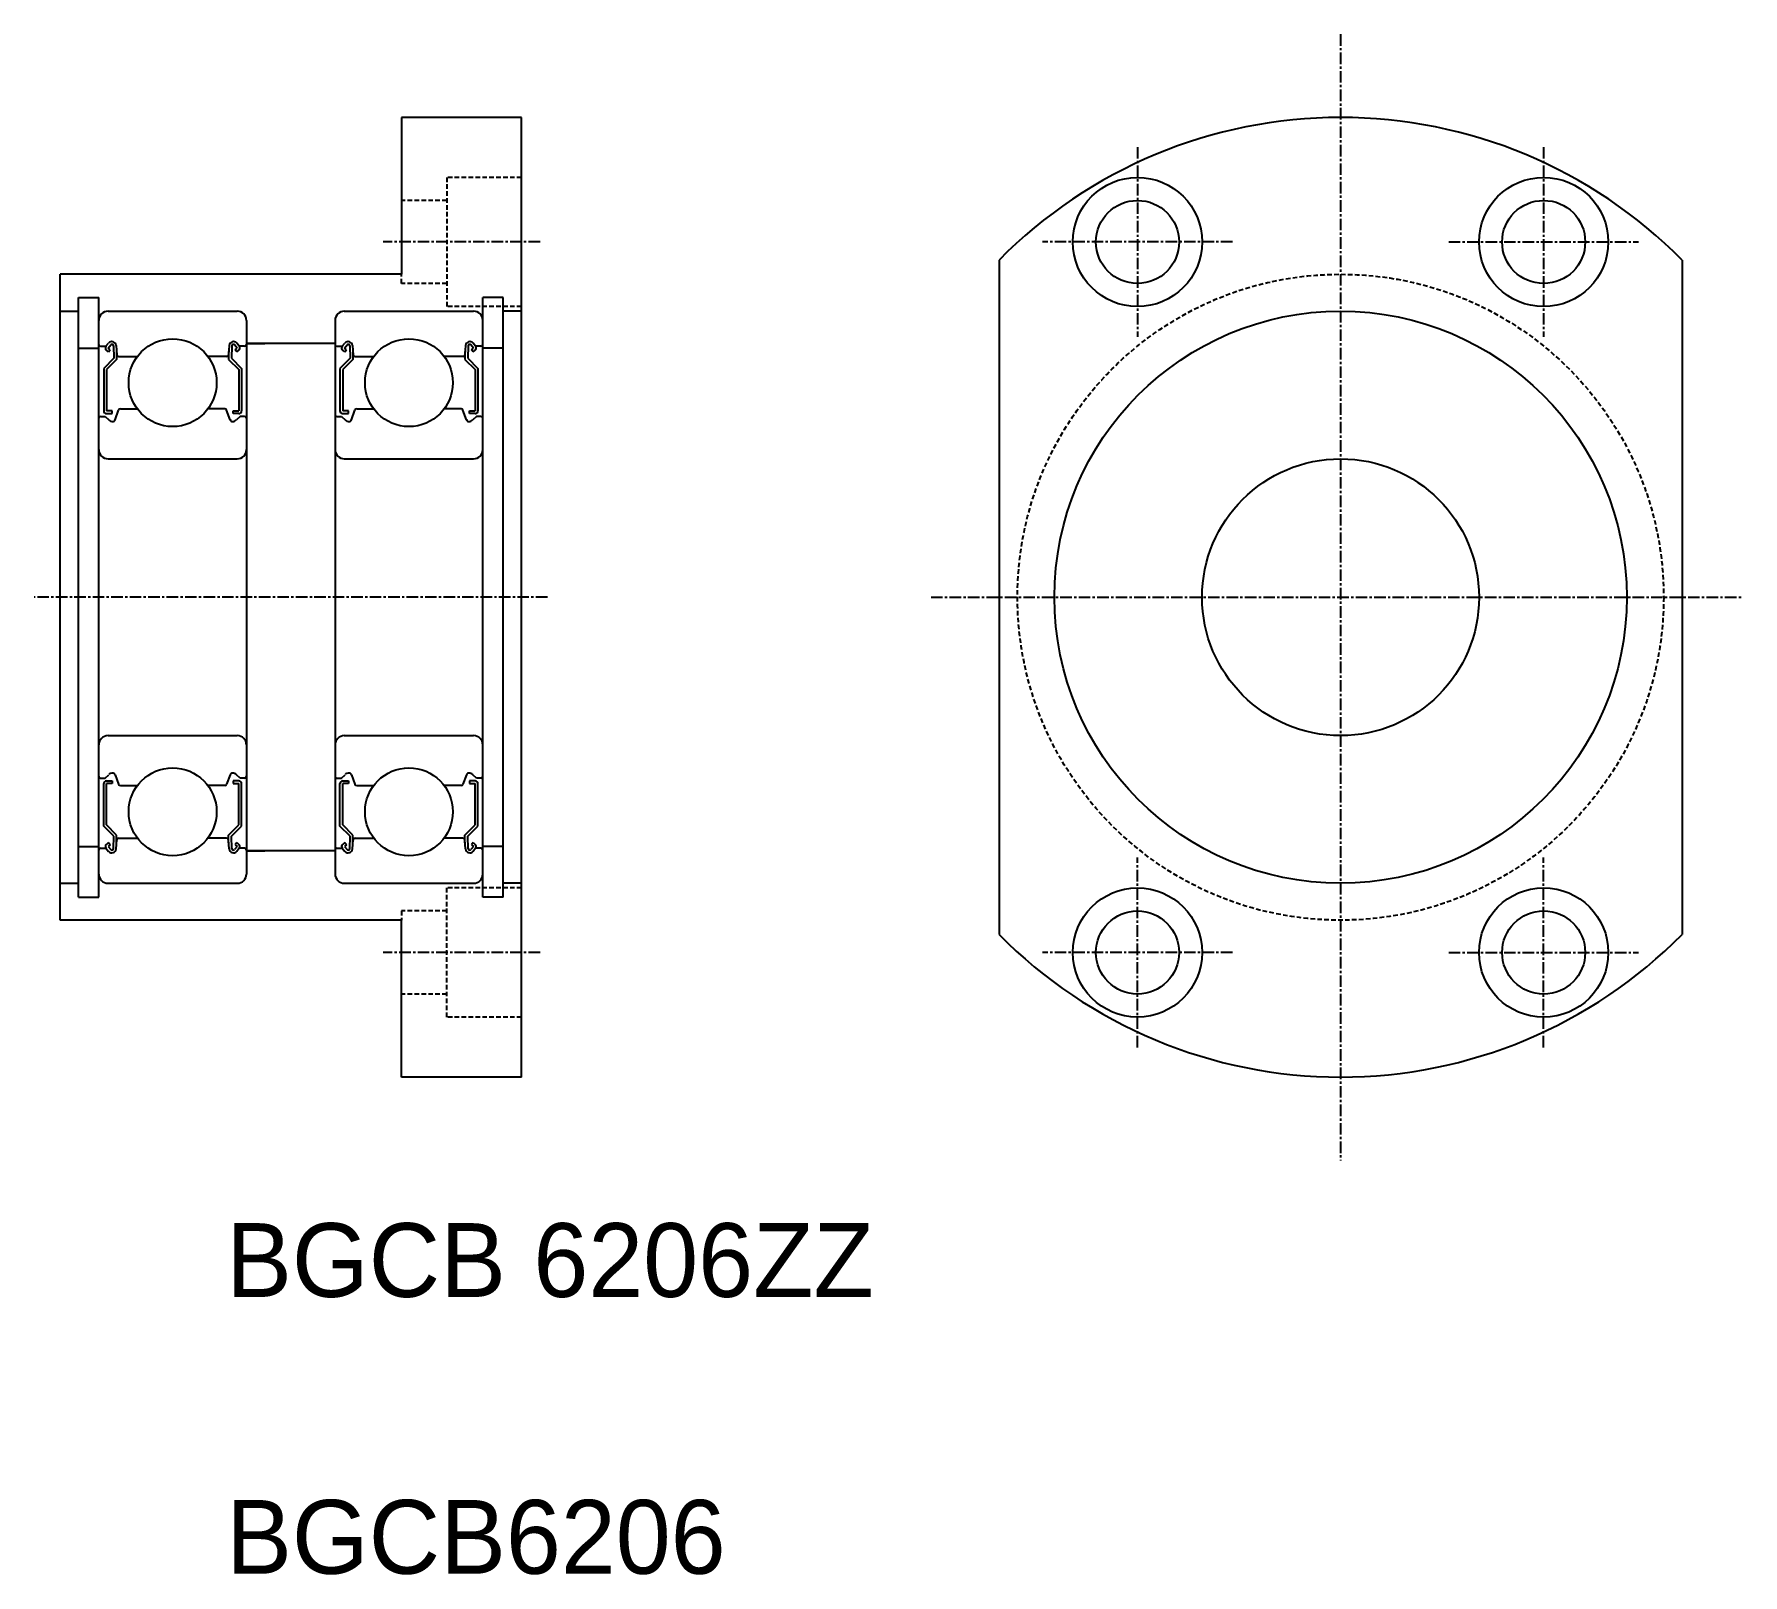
# Model space of a CAD drawing. Extents: x 20 to 205, y 160 to 327.
import ezdxf

# ---------------------------------------------------------------- set-up
doc = ezdxf.new("R2010")
doc.units = 0
doc.linetypes.add('CENTER', pattern=[2, 1.25, -0.25, 0.25, -0.25])
doc.linetypes.add('DASHED', pattern=[0.75, 0.5, -0.25])
doc.layers.get('0').update_dxf_attribs({"linetype": 'CONTINUOUS'})
doc.layers.add('CENTER', color=1, linetype='CENTER')

msp = doc.modelspace()

# ---------------------------------------------------------------- linework, layer by layer
at = {"color": 7, "linetype": 'CONTINUOUS'}
for p, q in [((60.09, 317.59), (60.09, 300.59)), ((73.09, 317.59), (60.09, 317.59)), ((73.09, 213.59), (73.09, 317.59)), ((124.81, 302.12), (124.81, 229.05)), ((198.81, 302.12), (198.81, 229.05)), ((23.09, 230.59), (23.09, 300.59)), ((60.09, 300.59), (23.09, 300.59)), ((25.09, 233.09), (25.09, 298.09)), ((25.09, 298.09), (27.29, 298.09)), ((27.29, 233.09), (27.29, 298.09)), ((68.89, 233.09), (68.89, 298.09)), ((71.09, 298.09), (68.89, 298.09)), ((71.09, 233.09), (71.09, 298.09)), ((23.09, 296.59), (25.09, 296.59)), ((28.29, 296.59), (42.29, 296.59)), ((53.89, 296.59), (67.89, 296.59)), ((73.09, 296.59), (71.09, 296.59)), ((43.29, 295.59), (43.29, 235.59)), ((52.89, 295.59), (52.89, 235.59)), ((25.09, 292.59), (27.29, 292.59)), ((27.49, 292.79), (28.07, 292.79)), ((28.07, 292.79), (28.35, 293.12)), ((28.3, 292.59), (28.58, 292.93)), ((28.53, 292.4), (28.3, 292.59)), ((28.87, 292.83), (28.92, 291.49)), ((29.16, 292.87), (29.25, 291.87)), ((41.42, 292.87), (41.33, 291.87)), ((41.72, 292.83), (41.66, 291.49)), ((42.28, 292.59), (42, 292.93)), ((42.05, 292.4), (42.28, 292.59)), ((42.51, 292.79), (42.23, 293.12)), ((43.09, 292.79), (42.51, 292.79)), ((52.89, 293.09), (43.29, 293.09)), ((43.29, 293.09), (45.29, 293.09)), ((52.89, 293.09), (50.09, 293.09)), ((53.09, 292.79), (53.67, 292.79)), ((53.67, 292.79), (53.95, 293.12)), ((53.9, 292.59), (54.18, 292.93)), ((54.13, 292.4), (53.9, 292.59)), ((54.47, 292.83), (54.52, 291.49)), ((54.76, 292.87), (54.85, 291.87)), ((67.02, 292.87), (66.93, 291.87)), ((67.32, 292.83), (67.26, 291.49)), ((67.88, 292.59), (67.6, 292.93)), ((67.65, 292.4), (67.88, 292.59)), ((68.11, 292.79), (67.83, 293.12)), ((68.69, 292.79), (68.11, 292.79)), ((71.09, 292.59), (68.89, 292.59)), ((28.92, 291.49), (27.82, 290.39)), ((28.34, 292.17), (28.11, 292.36)), ((29.22, 291.37), (28.12, 290.27)), ((28.34, 292.17), (28.53, 292.4)), ((29.22, 292.21), (29.22, 291.37)), ((29.45, 291.69), (31.48, 291.69)), ((41.13, 291.69), (39.11, 291.69)), ((41.36, 292.21), (41.36, 291.37)), ((41.36, 291.37), (42.46, 290.27)), ((41.66, 291.49), (42.76, 290.39)), ((42.25, 292.17), (42.05, 292.4)), ((42.25, 292.17), (42.48, 292.36)), ((54.52, 291.49), (53.42, 290.39)), ((53.94, 292.17), (53.71, 292.36)), ((54.82, 291.37), (53.72, 290.27)), ((53.94, 292.17), (54.13, 292.4)), ((54.82, 292.21), (54.82, 291.37)), ((55.05, 291.69), (57.08, 291.69)), ((66.73, 291.69), (64.71, 291.69)), ((66.96, 292.21), (66.96, 291.37)), ((66.96, 291.37), (68.06, 290.27)), ((67.26, 291.49), (68.36, 290.39)), ((67.85, 292.17), (67.65, 292.4)), ((67.85, 292.17), (68.08, 292.36)), ((27.82, 290.39), (27.82, 285.79)), ((28.12, 290.27), (28.12, 285.79)), ((42.46, 290.27), (42.46, 285.79)), ((42.76, 290.39), (42.76, 285.79)), ((53.42, 290.39), (53.42, 285.79)), ((53.72, 290.27), (53.72, 285.79)), ((68.06, 290.27), (68.06, 285.79)), ((68.36, 290.39), (68.36, 285.79)), ((27.49, 285.19), (27.99, 285.19)), ((27.99, 285.19), (28.37, 284.81)), ((28.74, 285.79), (28.12, 285.79)), ((28.12, 285.49), (28.74, 285.49)), ((28.74, 285.49), (28.74, 285.79)), ((29.07, 284.83), (29.44, 285.85)), ((29.63, 285.99), (31.48, 285.99)), ((40.95, 285.99), (39.11, 285.99)), ((41.51, 284.83), (41.14, 285.85)), ((41.84, 285.79), (42.46, 285.79)), ((41.84, 285.49), (41.84, 285.79)), ((42.46, 285.49), (41.84, 285.49)), ((42.59, 285.19), (42.22, 284.81)), ((43.09, 285.19), (42.59, 285.19)), ((53.09, 285.19), (53.59, 285.19)), ((53.59, 285.19), (53.97, 284.81)), ((54.34, 285.79), (53.72, 285.79)), ((53.72, 285.49), (54.34, 285.49)), ((54.34, 285.49), (54.34, 285.79)), ((54.67, 284.83), (55.04, 285.85)), ((55.23, 285.99), (57.08, 285.99)), ((66.55, 285.99), (64.71, 285.99)), ((67.11, 284.83), (66.74, 285.85)), ((67.44, 285.79), (68.06, 285.79)), ((67.44, 285.49), (67.44, 285.79)), ((68.06, 285.49), (67.44, 285.49)), ((68.19, 285.19), (67.82, 284.81)), ((68.69, 285.19), (68.19, 285.19)), ((28.29, 280.59), (42.29, 280.59)), ((53.89, 280.59), (67.89, 280.59)), ((28.29, 250.59), (42.29, 250.59)), ((53.89, 250.59), (67.89, 250.59)), ((27.99, 245.99), (28.37, 246.36)), ((29.07, 246.34), (29.44, 245.32)), ((41.51, 246.34), (41.14, 245.32)), ((42.59, 245.99), (42.22, 246.36)), ((53.59, 245.99), (53.97, 246.36)), ((54.67, 246.34), (55.04, 245.32)), ((67.11, 246.34), (66.74, 245.32)), ((68.19, 245.99), (67.82, 246.36)), ((27.49, 245.99), (27.99, 245.99)), ((27.82, 240.78), (27.82, 245.39)), ((28.12, 245.69), (28.74, 245.69)), ((28.12, 240.91), (28.12, 245.39)), ((28.74, 245.39), (28.12, 245.39)), ((28.74, 245.69), (28.74, 245.39)), ((29.63, 245.19), (31.48, 245.19)), ((40.95, 245.19), (39.11, 245.19)), ((41.32, 245.83), (41.32, 245.83)), ((41.42, 246.08), (41.42, 246.08)), ((42.46, 245.69), (41.84, 245.69)), ((41.84, 245.69), (41.84, 245.39)), ((41.84, 245.39), (42.46, 245.39)), ((42.46, 240.91), (42.46, 245.39)), ((43.09, 245.99), (42.59, 245.99)), ((42.76, 240.78), (42.76, 245.39)), ((53.09, 245.99), (53.59, 245.99)), ((53.42, 240.78), (53.42, 245.39)), ((53.72, 245.69), (54.34, 245.69)), ((53.72, 240.91), (53.72, 245.39)), ((54.34, 245.39), (53.72, 245.39)), ((54.34, 245.69), (54.34, 245.39)), ((55.23, 245.19), (57.08, 245.19)), ((66.55, 245.19), (64.71, 245.19)), ((66.92, 245.83), (66.92, 245.83)), ((67.02, 246.08), (67.02, 246.08)), ((68.06, 245.69), (67.44, 245.69)), ((67.44, 245.69), (67.44, 245.39)), ((67.44, 245.39), (68.06, 245.39)), ((68.06, 240.91), (68.06, 245.39)), ((68.69, 245.99), (68.19, 245.99)), ((68.36, 240.78), (68.36, 245.39)), ((28.92, 239.68), (27.82, 240.78)), ((29.22, 239.81), (28.12, 240.91)), ((41.36, 239.81), (42.46, 240.91)), ((41.66, 239.68), (42.76, 240.78)), ((54.52, 239.68), (53.42, 240.78)), ((54.82, 239.81), (53.72, 240.91)), ((66.96, 239.81), (68.06, 240.91)), ((67.26, 239.68), (68.36, 240.78)), ((28.34, 239), (28.11, 238.81)), ((28.53, 238.77), (28.3, 238.58)), ((28.34, 239), (28.53, 238.77)), ((28.87, 238.34), (28.92, 239.68)), ((29.16, 238.31), (29.25, 239.3)), ((29.22, 238.96), (29.22, 239.81)), ((29.45, 239.49), (31.48, 239.49)), ((41.13, 239.49), (39.11, 239.49)), ((41.42, 238.31), (41.33, 239.3)), ((41.36, 238.96), (41.36, 239.81)), ((41.72, 238.34), (41.66, 239.68)), ((42.25, 239), (42.05, 238.77)), ((42.05, 238.77), (42.28, 238.58)), ((42.25, 239), (42.48, 238.81)), ((53.94, 239), (53.71, 238.81)), ((54.13, 238.77), (53.9, 238.58)), ((53.94, 239), (54.13, 238.77)), ((54.47, 238.34), (54.52, 239.68)), ((54.76, 238.31), (54.85, 239.3)), ((54.82, 238.96), (54.82, 239.81)), ((55.05, 239.49), (57.08, 239.49)), ((66.73, 239.49), (64.71, 239.49)), ((67.02, 238.31), (66.93, 239.3)), ((66.96, 238.96), (66.96, 239.81)), ((67.32, 238.34), (67.26, 239.68)), ((67.85, 239), (67.65, 238.77)), ((67.65, 238.77), (67.88, 238.58)), ((67.85, 239), (68.08, 238.81)), ((25.09, 238.59), (27.29, 238.59)), ((27.49, 238.39), (28.07, 238.39)), ((28.07, 238.39), (28.35, 238.05)), ((28.3, 238.58), (28.58, 238.24)), ((42.28, 238.58), (42, 238.24)), ((42.51, 238.39), (42.23, 238.05)), ((43.09, 238.39), (42.51, 238.39)), ((52.89, 238.09), (43.29, 238.09)), ((43.29, 238.09), (45.29, 238.09)), ((52.89, 238.09), (50.09, 238.09)), ((53.09, 238.39), (53.67, 238.39)), ((53.67, 238.39), (53.95, 238.05)), ((53.9, 238.58), (54.18, 238.24)), ((67.88, 238.58), (67.6, 238.24)), ((68.11, 238.39), (67.83, 238.05)), ((68.69, 238.39), (68.11, 238.39)), ((71.09, 238.59), (68.89, 238.59)), ((23.09, 234.59), (25.09, 234.59)), ((28.29, 234.59), (42.29, 234.59)), ((53.89, 234.59), (67.89, 234.59)), ((73.09, 234.59), (71.09, 234.59)), ((25.09, 233.09), (27.29, 233.09)), ((71.09, 233.09), (68.89, 233.09)), ((60.09, 230.59), (23.09, 230.59)), ((60.09, 213.59), (60.09, 230.59)), ((73.09, 213.59), (60.09, 213.59))]:
    msp.add_line(p, q, dxfattribs=at)
at = {"color": 3, "linetype": 'DASHED'}
for p, q in [((64.99, 311.09), (64.99, 297.09)), ((73.09, 311.09), (64.99, 311.09)), ((64.99, 308.59), (60.09, 308.59)), ((60.09, 299.59), (60.09, 300.59)), ((64.99, 299.59), (60.09, 299.59)), ((73.09, 297.09), (64.99, 297.09)), ((64.99, 220.09), (64.99, 234.09)), ((73.09, 234.09), (64.99, 234.09)), ((64.99, 231.59), (60.09, 231.59)), ((60.09, 231.59), (60.09, 230.59)), ((64.99, 222.59), (60.09, 222.59)), ((73.09, 220.09), (64.99, 220.09))]:
    msp.add_line(p, q, dxfattribs=at)
at = {"color": 7, "linetype": 'CONTINUOUS'}
for centre, radius in [((139.81, 304.09), 7), ((183.81, 304.09), 7), ((139.81, 304.09), 4.5), ((183.81, 304.09), 4.5), ((161.81, 265.59), 31), ((35.29, 288.84), 4.76), ((60.89, 288.84), 4.76), ((161.81, 265.59), 15), ((35.29, 242.34), 4.76), ((60.89, 242.34), 4.76), ((139.81, 227.09), 7), ((183.81, 227.09), 7), ((139.81, 227.09), 4.5), ((183.81, 227.09), 4.5)]:
    msp.add_circle(centre, radius, dxfattribs=at)
at = {"color": 3, "linetype": 'DASHED'}
msp.add_circle((161.81, 265.59), 35, dxfattribs=at)
at = {"color": 7, "linetype": 'CONTINUOUS'}
for centre, radius, start, end in [((161.81, 265.59), 52, 44.6398, 135.3602), ((28.29, 295.59), 1, 90, 180), ((42.29, 295.59), 1, 0, 90), ((53.89, 295.59), 1, 90, 180), ((67.89, 295.59), 1, 0, 90), ((27.49, 292.99), 0.2, 180, 270), ((28.3, 292.59), 0.3, 139.9073, 229.9975), ((28.71, 292.83), 0.46, 4.9875, 139.9073), ((28.71, 292.83), 0.16, 2.3753, 139.9932), ((41.88, 292.83), 0.46, 40.0927, 175.0125), ((41.88, 292.83), 0.16, 40.0068, 177.6247), ((42.28, 292.59), 0.3, 310.0025, 40.0927), ((43.09, 292.99), 0.2, 270, 0), ((53.09, 292.99), 0.2, 180, 270), ((53.9, 292.59), 0.3, 139.9073, 229.9975), ((54.31, 292.83), 0.46, 4.9875, 139.9073), ((54.31, 292.83), 0.16, 2.3753, 139.9932), ((67.48, 292.83), 0.46, 40.0927, 175.0125), ((67.48, 292.83), 0.16, 40.0068, 177.6247), ((67.88, 292.59), 0.3, 310.0025, 40.0927), ((68.69, 292.99), 0.2, 270, 0), ((29.45, 291.89), 0.2, 184.9875, 270), ((41.13, 291.89), 0.2, 270, 355.0125), ((55.05, 291.89), 0.2, 184.9875, 270), ((66.73, 291.89), 0.2, 270, 355.0125), ((27.49, 284.99), 0.2, 90, 180), ((28.12, 285.79), 0.3, 180, 270), ((29.63, 285.79), 0.2, 90, 160.0304), ((40.95, 285.79), 0.2, 19.9696, 90), ((42.46, 285.79), 0.3, 270, 0), ((43.09, 284.99), 0.2, 0, 90), ((53.09, 284.99), 0.2, 90, 180), ((53.72, 285.79), 0.3, 180, 270), ((55.23, 285.79), 0.2, 90, 160.0304), ((66.55, 285.79), 0.2, 19.9696, 90), ((68.06, 285.79), 0.3, 270, 0), ((68.69, 284.99), 0.2, 0, 90), ((28.79, 285.24), 0.6, 225, 272.805), ((28.79, 284.94), 0.3, 265.5374, 340.0304), ((41.79, 284.94), 0.3, 199.9696, 274.4626), ((41.79, 285.24), 0.6, 267.195, 315), ((54.39, 285.24), 0.6, 225, 272.805), ((54.39, 284.94), 0.3, 265.5374, 340.0304), ((67.39, 284.94), 0.3, 199.9696, 274.4626), ((67.39, 285.24), 0.6, 267.195, 315), ((28.29, 281.59), 1, 180, 270), ((42.29, 281.59), 1, 270, 0), ((53.89, 281.59), 1, 180, 270), ((67.89, 281.59), 1, 270, 0), ((28.29, 249.59), 1, 90, 180), ((42.29, 249.59), 1, 0, 90), ((53.89, 249.59), 1, 90, 180), ((67.89, 249.59), 1, 0, 90), ((27.49, 246.19), 0.2, 180, 270), ((28.79, 245.94), 0.6, 87.195, 135), ((28.79, 246.24), 0.3, 19.9696, 94.4626), ((41.79, 246.24), 0.3, 85.5374, 160.0304), ((41.79, 245.94), 0.6, 45, 92.805), ((43.09, 246.19), 0.2, 270, 0), ((53.09, 246.19), 0.2, 180, 270), ((54.39, 245.94), 0.6, 87.195, 135), ((54.39, 246.24), 0.3, 19.9696, 94.4626), ((67.39, 246.24), 0.3, 85.5374, 160.0304), ((67.39, 245.94), 0.6, 45, 92.805), ((68.69, 246.19), 0.2, 270, 0), ((28.12, 245.39), 0.3, 90, 180), ((29.63, 245.39), 0.2, 199.9696, 270), ((40.95, 245.39), 0.2, 270, 340.0304), ((42.46, 245.39), 0.3, 0, 90), ((53.72, 245.39), 0.3, 90, 180), ((55.23, 245.39), 0.2, 199.9696, 270), ((66.55, 245.39), 0.2, 270, 340.0304), ((68.06, 245.39), 0.3, 0, 90), ((28.3, 238.58), 0.3, 130.0025, 220.0927), ((29.45, 239.29), 0.2, 90, 175.0125), ((41.13, 239.29), 0.2, 4.9875, 90), ((42.28, 238.58), 0.3, 319.9073, 49.9975), ((53.9, 238.58), 0.3, 130.0025, 220.0927), ((55.05, 239.29), 0.2, 90, 175.0125), ((66.73, 239.29), 0.2, 4.9875, 90), ((67.88, 238.58), 0.3, 319.9073, 49.9975), ((27.49, 238.19), 0.2, 90, 180), ((28.71, 238.35), 0.46, 220.0927, 355.0125), ((28.71, 238.35), 0.16, 220.0068, 357.6247), ((41.88, 238.35), 0.46, 184.9875, 319.9073), ((41.88, 238.35), 0.16, 182.3753, 319.9932), ((43.09, 238.19), 0.2, 0, 90), ((53.09, 238.19), 0.2, 90, 180), ((54.31, 238.35), 0.46, 220.0927, 355.0125), ((54.31, 238.35), 0.16, 220.0068, 357.6247), ((67.48, 238.35), 0.46, 184.9875, 319.9073), ((67.48, 238.35), 0.16, 182.3753, 319.9932), ((68.69, 238.19), 0.2, 0, 90), ((28.29, 235.59), 1, 180, 270), ((42.29, 235.59), 1, 270, 0), ((53.89, 235.59), 1, 180, 270), ((67.89, 235.59), 1, 270, 0), ((161.81, 265.59), 52, 224.6398, 315.3602)]:
    msp.add_arc(centre, radius, start, end, dxfattribs=at)
at = {"layer": 'CENTER', "color": 1, "linetype": 'CENTER'}
for p, q in [((161.81, 326.61), (161.81, 204.56)), ((139.81, 314.38), (139.81, 293.8)), ((183.81, 314.38), (183.81, 293.8)), ((75.09, 304.09), (58.09, 304.09)), ((150.1, 304.09), (129.52, 304.09)), ((173.52, 304.09), (194.1, 304.09)), ((75.89, 265.59), (20.29, 265.59)), ((117.45, 265.59), (205.38, 265.59)), ((139.81, 216.8), (139.81, 237.38)), ((183.81, 216.8), (183.81, 237.38)), ((75.09, 227.09), (58.09, 227.09)), ((150.1, 227.09), (129.52, 227.09)), ((173.52, 227.09), (194.1, 227.09))]:
    msp.add_line(p, q, dxfattribs=at)

# ---------------------------------------------------------------- texts
at = {"color": 7, "linetype": 'CONTINUOUS'}
for s, p in [('BGCB 6206ZZ', (41.08, 189.76)), ('BGCB6206', (41.08, 159.76))]:
    msp.add_text(s, height=8, dxfattribs=at).set_placement(p)

doc.saveas('drawing.dxf')
